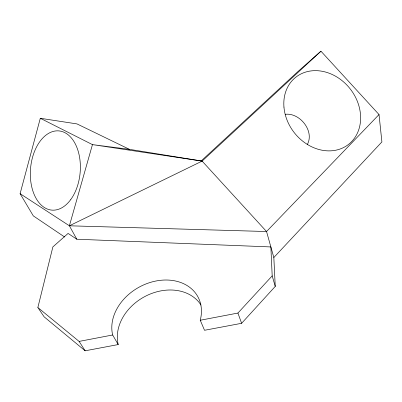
<?xml version="1.0" encoding="UTF-8"?>
<svg xmlns="http://www.w3.org/2000/svg" width="402" height="402" viewBox="0 0 402 402"><rect width="100%" height="100%" fill="white"/><g stroke="black" fill="none" stroke-linecap="round" stroke-linejoin="round"><path stroke-width="0.6" d="M37.863 307.53L52.878 246.898L68.089 233.421L76.812 239.225L270.868 246.939L272.189 275.878L275.249 286.41L241.617 323.298L204.528 330.283L200.246 320.248A47.059 36.688 -29.1 0 0 157.418 280.742A47.059 36.688 -29.1 0 0 112.655 334.987L79.109 341.409L37.863 307.53L44.119 316.821L85.144 350.8L118.213 344.559A46.325 36.647 -29.5 0 1 147.016 295.445A46.325 36.647 -29.5 0 1 200.98 305.023M64.667 237.024L33.301 215.874L20.1 193.679L40.306 118.283L77.003 123.916L129.474 149.358L202.121 161.096L266.546 231.527L273.832 257.521L275.249 286.41M76.812 239.225L69.39 225.793L92.45 144.619L40.306 118.283M307.193 144.73C314.902 131.389 299.912 112.485 285.33 114.304M200.246 320.248L237.914 313.057L272.189 275.878M273.832 257.521L381.9 141.911L379.026 114.56L320.952 51.2L297.711 71.747L201.327 160.805M379.026 114.56L266.546 231.527L69.39 225.793L20.1 193.679M69.39 225.793L202.121 161.096L320.952 51.2M129.474 149.358L92.45 144.619L202.121 161.096M79.109 341.409L85.144 350.8M112.655 334.987L118.213 344.559M237.914 313.057L241.617 323.298M70.687 199.653A39.763 24.879 -84.9 0 0 64.822 132.635A39.763 24.879 -84.9 0 0 30.547 179.257A39.763 24.879 -84.9 0 0 70.687 199.653M283.953 107.063A42.702 35.507 51.9 0 0 344.197 147.217A42.702 35.507 51.9 0 0 338.494 78.018A42.702 35.507 51.9 0 0 283.953 107.063"/></g></svg>
